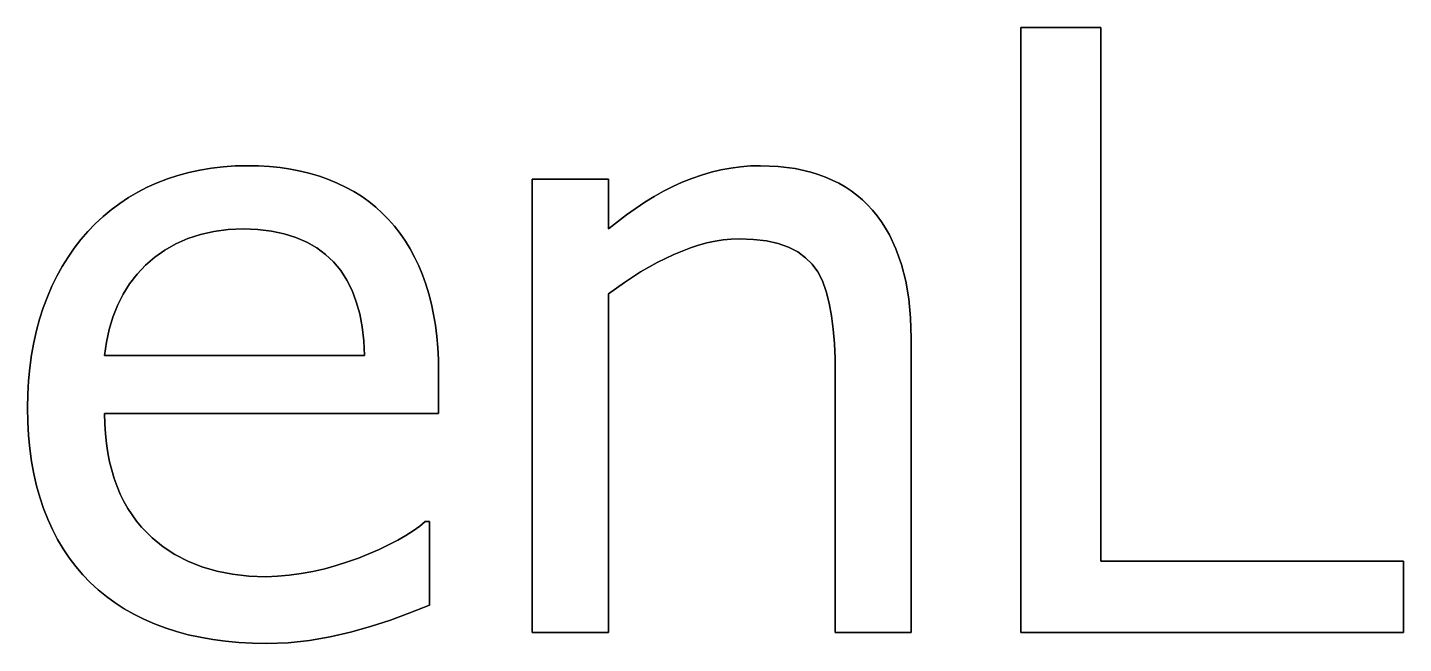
# Model space of a CAD drawing. Extents: x -216 to 0, y 0 to 300.
# Drawn here: x -136.45 to -111.34, y 88.74 to 99.97 of the extents above; entities that cross this region are included whole.
import ezdxf

# ---------------------------------------------------------------- set-up
doc = ezdxf.new("R2010")
doc.units = 0

msp = doc.modelspace()

# ---------------------------------------------------------------- linework, layer by layer
at = {"layer": 'layer0'}
for points in [[(-118.325, 99.971, 0), (-116.864, 99.971, 0)], [(-118.325, 88.943, 0), (-118.325, 99.971, 0)], [(-116.864, 99.971, 0), (-118.325, 99.971, 0)], [(-118.325, 99.971, 0), (-118.325, 88.943, 0)], [(-116.864, 99.971, 0), (-116.864, 90.245, 0)], [(-116.864, 90.245, 0), (-116.864, 99.971, 0)], [(-132.885, 97.432, 0), (-132.667, 97.447, 0)], [(-132.667, 97.447, 0), (-132.885, 97.432, 0)], [(-132.667, 97.447, 0), (-132.443, 97.452, 0)], [(-132.443, 97.452, 0), (-132.667, 97.447, 0)], [(-132.443, 97.452, 0), (-132.237, 97.448, 0)], [(-132.237, 97.448, 0), (-132.443, 97.452, 0)], [(-132.237, 97.448, 0), (-132.037, 97.437, 0)], [(-132.037, 97.437, 0), (-132.237, 97.448, 0)], [(-123.44, 97.433, 0), (-123.259, 97.448, 0)], [(-123.259, 97.448, 0), (-123.44, 97.433, 0)], [(-123.259, 97.448, 0), (-123.077, 97.452, 0)], [(-123.077, 97.452, 0), (-123.259, 97.448, 0)], [(-123.077, 97.452, 0), (-122.751, 97.439, 0)], [(-122.751, 97.439, 0), (-123.077, 97.452, 0)], [(-134.088, 97.141, 0), (-133.901, 97.213, 0)], [(-133.901, 97.213, 0), (-134.088, 97.141, 0)], [(-133.901, 97.213, 0), (-133.709, 97.276, 0)], [(-133.709, 97.276, 0), (-133.901, 97.213, 0)], [(-133.709, 97.276, 0), (-133.511, 97.329, 0)], [(-133.511, 97.329, 0), (-133.709, 97.276, 0)], [(-133.511, 97.329, 0), (-133.308, 97.373, 0)], [(-133.308, 97.373, 0), (-133.511, 97.329, 0)], [(-133.308, 97.373, 0), (-133.099, 97.408, 0)], [(-133.099, 97.408, 0), (-133.308, 97.373, 0)], [(-133.099, 97.408, 0), (-132.885, 97.432, 0)], [(-132.885, 97.432, 0), (-133.099, 97.408, 0)], [(-132.037, 97.437, 0), (-131.843, 97.417, 0)], [(-131.843, 97.417, 0), (-132.037, 97.437, 0)], [(-131.843, 97.417, 0), (-131.655, 97.389, 0)], [(-131.655, 97.389, 0), (-131.843, 97.417, 0)], [(-131.655, 97.389, 0), (-131.472, 97.354, 0)], [(-131.472, 97.354, 0), (-131.655, 97.389, 0)], [(-131.472, 97.354, 0), (-131.295, 97.311, 0)], [(-131.295, 97.311, 0), (-131.472, 97.354, 0)], [(-131.295, 97.311, 0), (-131.124, 97.26, 0)], [(-131.124, 97.26, 0), (-131.295, 97.311, 0)], [(-131.124, 97.26, 0), (-130.959, 97.202, 0)], [(-130.959, 97.202, 0), (-131.124, 97.26, 0)], [(-130.959, 97.202, 0), (-130.801, 97.136, 0)], [(-130.801, 97.136, 0), (-130.959, 97.202, 0)], [(-127.246, 97.209, 0), (-125.849, 97.209, 0)], [(-127.246, 88.943, 0), (-127.246, 97.209, 0)], [(-125.849, 97.209, 0), (-127.246, 97.209, 0)], [(-127.246, 97.209, 0), (-127.246, 88.943, 0)], [(-125.849, 97.209, 0), (-125.849, 96.299, 0)], [(-125.849, 96.299, 0), (-125.849, 97.209, 0)], [(-124.503, 97.15, 0), (-124.328, 97.219, 0)], [(-124.328, 97.219, 0), (-124.503, 97.15, 0)], [(-124.328, 97.219, 0), (-124.153, 97.28, 0)], [(-124.153, 97.28, 0), (-124.328, 97.219, 0)], [(-124.153, 97.28, 0), (-123.976, 97.332, 0)], [(-123.976, 97.332, 0), (-124.153, 97.28, 0)], [(-123.976, 97.332, 0), (-123.799, 97.375, 0)], [(-123.799, 97.375, 0), (-123.976, 97.332, 0)], [(-123.799, 97.375, 0), (-123.62, 97.409, 0)], [(-123.62, 97.409, 0), (-123.799, 97.375, 0)], [(-123.62, 97.409, 0), (-123.44, 97.433, 0)], [(-123.44, 97.433, 0), (-123.62, 97.409, 0)], [(-122.751, 97.439, 0), (-122.445, 97.4, 0)], [(-122.445, 97.4, 0), (-122.751, 97.439, 0)], [(-122.445, 97.4, 0), (-122.158, 97.336, 0)], [(-122.158, 97.336, 0), (-122.445, 97.4, 0)], [(-122.158, 97.336, 0), (-122.023, 97.294, 0)], [(-122.023, 97.294, 0), (-122.158, 97.336, 0)], [(-122.023, 97.294, 0), (-121.892, 97.246, 0)], [(-121.892, 97.246, 0), (-122.023, 97.294, 0)], [(-121.892, 97.246, 0), (-121.766, 97.191, 0)], [(-121.766, 97.191, 0), (-121.892, 97.246, 0)], [(-134.611, 96.872, 0), (-134.442, 96.97, 0)], [(-134.442, 96.97, 0), (-134.611, 96.872, 0)], [(-134.442, 96.97, 0), (-134.268, 97.06, 0)], [(-134.268, 97.06, 0), (-134.442, 96.97, 0)], [(-134.268, 97.06, 0), (-134.088, 97.141, 0)], [(-134.088, 97.141, 0), (-134.268, 97.06, 0)], [(-130.801, 97.136, 0), (-130.648, 97.063, 0)], [(-130.648, 97.063, 0), (-130.801, 97.136, 0)], [(-130.648, 97.063, 0), (-130.501, 96.982, 0)], [(-130.501, 96.982, 0), (-130.648, 97.063, 0)], [(-130.501, 96.982, 0), (-130.361, 96.894, 0)], [(-130.361, 96.894, 0), (-130.501, 96.982, 0)], [(-125.018, 96.89, 0), (-124.847, 96.985, 0)], [(-124.847, 96.985, 0), (-125.018, 96.89, 0)], [(-124.847, 96.985, 0), (-124.676, 97.071, 0)], [(-124.676, 97.071, 0), (-124.847, 96.985, 0)], [(-124.676, 97.071, 0), (-124.503, 97.15, 0)], [(-124.503, 97.15, 0), (-124.676, 97.071, 0)], [(-121.766, 97.191, 0), (-121.646, 97.131, 0)], [(-121.646, 97.131, 0), (-121.766, 97.191, 0)], [(-121.646, 97.131, 0), (-121.53, 97.064, 0)], [(-121.53, 97.064, 0), (-121.646, 97.131, 0)], [(-121.53, 97.064, 0), (-121.42, 96.991, 0)], [(-121.42, 96.991, 0), (-121.53, 97.064, 0)], [(-121.42, 96.991, 0), (-121.315, 96.912, 0)], [(-121.315, 96.912, 0), (-121.42, 96.991, 0)], [(-134.928, 96.649, 0), (-134.772, 96.765, 0)], [(-134.772, 96.765, 0), (-134.928, 96.649, 0)], [(-134.772, 96.765, 0), (-134.611, 96.872, 0)], [(-134.611, 96.872, 0), (-134.772, 96.765, 0)], [(-130.361, 96.894, 0), (-130.227, 96.799, 0)], [(-130.227, 96.799, 0), (-130.361, 96.894, 0)], [(-130.227, 96.799, 0), (-130.099, 96.697, 0)], [(-130.099, 96.697, 0), (-130.227, 96.799, 0)], [(-130.099, 96.697, 0), (-129.978, 96.587, 0)], [(-129.978, 96.587, 0), (-130.099, 96.697, 0)], [(-125.521, 96.558, 0), (-125.187, 96.787, 0)], [(-125.187, 96.787, 0), (-125.521, 96.558, 0)], [(-125.187, 96.787, 0), (-125.018, 96.89, 0)], [(-125.018, 96.89, 0), (-125.187, 96.787, 0)], [(-121.315, 96.912, 0), (-121.215, 96.827, 0)], [(-121.215, 96.827, 0), (-121.315, 96.912, 0)], [(-121.215, 96.827, 0), (-121.12, 96.736, 0)], [(-121.12, 96.736, 0), (-121.215, 96.827, 0)], [(-121.12, 96.736, 0), (-121.03, 96.639, 0)], [(-121.03, 96.639, 0), (-121.12, 96.736, 0)], [(-135.218, 96.394, 0), (-135.076, 96.526, 0)], [(-135.076, 96.526, 0), (-135.218, 96.394, 0)], [(-135.076, 96.526, 0), (-134.928, 96.649, 0)], [(-134.928, 96.649, 0), (-135.076, 96.526, 0)], [(-129.978, 96.587, 0), (-129.863, 96.471, 0)], [(-129.863, 96.471, 0), (-129.978, 96.587, 0)], [(-129.863, 96.471, 0), (-129.755, 96.347, 0)], [(-129.755, 96.347, 0), (-129.863, 96.471, 0)], [(-125.849, 96.299, 0), (-125.521, 96.558, 0)], [(-125.521, 96.558, 0), (-125.849, 96.299, 0)], [(-121.03, 96.639, 0), (-120.946, 96.536, 0)], [(-120.946, 96.536, 0), (-121.03, 96.639, 0)], [(-120.946, 96.536, 0), (-120.866, 96.427, 0)], [(-120.866, 96.427, 0), (-120.946, 96.536, 0)], [(-135.481, 96.106, 0), (-135.353, 96.254, 0)], [(-135.353, 96.254, 0), (-135.481, 96.106, 0)], [(-135.353, 96.254, 0), (-135.218, 96.394, 0)], [(-135.218, 96.394, 0), (-135.353, 96.254, 0)], [(-133.53, 96.123, 0), (-133.298, 96.198, 0)], [(-133.298, 96.198, 0), (-133.53, 96.123, 0)], [(-133.298, 96.198, 0), (-133.052, 96.254, 0)], [(-133.052, 96.254, 0), (-133.298, 96.198, 0)], [(-133.052, 96.254, 0), (-132.792, 96.287, 0)], [(-132.792, 96.287, 0), (-133.052, 96.254, 0)], [(-132.792, 96.287, 0), (-132.517, 96.299, 0)], [(-132.517, 96.299, 0), (-132.792, 96.287, 0)], [(-132.517, 96.299, 0), (-132.25, 96.289, 0)], [(-132.25, 96.289, 0), (-132.517, 96.299, 0)], [(-132.25, 96.289, 0), (-132, 96.26, 0)], [(-132, 96.26, 0), (-132.25, 96.289, 0)], [(-132, 96.26, 0), (-131.768, 96.212, 0)], [(-131.768, 96.212, 0), (-132, 96.26, 0)], [(-131.768, 96.212, 0), (-131.554, 96.145, 0)], [(-131.554, 96.145, 0), (-131.768, 96.212, 0)], [(-129.755, 96.347, 0), (-129.653, 96.217, 0)], [(-129.653, 96.217, 0), (-129.755, 96.347, 0)], [(-129.653, 96.217, 0), (-129.558, 96.079, 0)], [(-129.558, 96.079, 0), (-129.653, 96.217, 0)], [(-120.866, 96.427, 0), (-120.792, 96.313, 0)], [(-120.792, 96.313, 0), (-120.866, 96.427, 0)], [(-120.792, 96.313, 0), (-120.724, 96.192, 0)], [(-120.724, 96.192, 0), (-120.792, 96.313, 0)], [(-120.724, 96.192, 0), (-120.603, 95.934, 0)], [(-120.603, 95.934, 0), (-120.724, 96.192, 0)], [(-135.715, 95.787, 0), (-135.602, 95.951, 0)], [(-135.602, 95.951, 0), (-135.715, 95.787, 0)], [(-135.602, 95.951, 0), (-135.481, 96.106, 0)], [(-135.481, 96.106, 0), (-135.602, 95.951, 0)], [(-133.947, 95.915, 0), (-133.746, 96.028, 0)], [(-133.746, 96.028, 0), (-133.947, 95.915, 0)], [(-133.746, 96.028, 0), (-133.53, 96.123, 0)], [(-133.53, 96.123, 0), (-133.746, 96.028, 0)], [(-131.554, 96.145, 0), (-131.356, 96.06, 0)], [(-131.356, 96.06, 0), (-131.554, 96.145, 0)], [(-131.356, 96.06, 0), (-131.176, 95.957, 0)], [(-131.176, 95.957, 0), (-131.356, 96.06, 0)], [(-131.176, 95.957, 0), (-131.013, 95.836, 0)], [(-131.013, 95.836, 0), (-131.176, 95.957, 0)], [(-129.558, 96.079, 0), (-129.469, 95.935, 0)], [(-129.469, 95.935, 0), (-129.558, 96.079, 0)], [(-124.356, 95.954, 0), (-124.659, 95.835, 0)], [(-124.659, 95.835, 0), (-124.356, 95.954, 0)], [(-124.205, 96.003, 0), (-124.356, 95.954, 0)], [(-124.356, 95.954, 0), (-124.205, 96.003, 0)], [(-124.055, 96.044, 0), (-124.205, 96.003, 0)], [(-124.205, 96.003, 0), (-124.055, 96.044, 0)], [(-123.906, 96.076, 0), (-124.055, 96.044, 0)], [(-124.055, 96.044, 0), (-123.906, 96.076, 0)], [(-123.758, 96.1, 0), (-123.906, 96.076, 0)], [(-123.906, 96.076, 0), (-123.758, 96.1, 0)], [(-123.612, 96.114, 0), (-123.758, 96.1, 0)], [(-123.758, 96.1, 0), (-123.612, 96.114, 0)], [(-123.468, 96.119, 0), (-123.612, 96.114, 0)], [(-123.612, 96.114, 0), (-123.468, 96.119, 0)], [(-123.204, 96.109, 0), (-123.468, 96.119, 0)], [(-123.468, 96.119, 0), (-123.204, 96.109, 0)], [(-122.965, 96.08, 0), (-123.204, 96.109, 0)], [(-123.204, 96.109, 0), (-122.965, 96.08, 0)], [(-122.751, 96.031, 0), (-122.965, 96.08, 0)], [(-122.965, 96.08, 0), (-122.751, 96.031, 0)], [(-122.562, 95.964, 0), (-122.751, 96.031, 0)], [(-122.751, 96.031, 0), (-122.562, 95.964, 0)], [(-122.396, 95.879, 0), (-122.562, 95.964, 0)], [(-122.562, 95.964, 0), (-122.396, 95.879, 0)], [(-135.821, 95.617, 0), (-135.715, 95.787, 0)], [(-135.715, 95.787, 0), (-135.821, 95.617, 0)], [(-134.301, 95.637, 0), (-134.132, 95.784, 0)], [(-134.132, 95.784, 0), (-134.301, 95.637, 0)], [(-134.132, 95.784, 0), (-133.947, 95.915, 0)], [(-133.947, 95.915, 0), (-134.132, 95.784, 0)], [(-131.013, 95.836, 0), (-130.867, 95.697, 0)], [(-130.867, 95.697, 0), (-131.013, 95.836, 0)], [(-130.867, 95.697, 0), (-130.738, 95.541, 0)], [(-130.738, 95.541, 0), (-130.867, 95.697, 0)], [(-129.469, 95.935, 0), (-129.388, 95.784, 0)], [(-129.388, 95.784, 0), (-129.469, 95.935, 0)], [(-129.388, 95.784, 0), (-129.313, 95.627, 0)], [(-129.313, 95.627, 0), (-129.388, 95.784, 0)], [(-124.962, 95.687, 0), (-125.263, 95.516, 0)], [(-125.263, 95.516, 0), (-124.962, 95.687, 0)], [(-124.659, 95.835, 0), (-124.962, 95.687, 0)], [(-124.962, 95.687, 0), (-124.659, 95.835, 0)], [(-122.252, 95.775, 0), (-122.396, 95.879, 0)], [(-122.396, 95.879, 0), (-122.252, 95.775, 0)], [(-122.13, 95.654, 0), (-122.252, 95.775, 0)], [(-122.252, 95.775, 0), (-122.13, 95.654, 0)], [(-120.603, 95.934, 0), (-120.503, 95.653, 0)], [(-120.503, 95.653, 0), (-120.603, 95.934, 0)], [(-136.01, 95.254, 0), (-135.919, 95.439, 0)], [(-135.919, 95.439, 0), (-136.01, 95.254, 0)], [(-135.919, 95.439, 0), (-135.821, 95.617, 0)], [(-135.821, 95.617, 0), (-135.919, 95.439, 0)], [(-134.591, 95.298, 0), (-134.455, 95.475, 0)], [(-134.455, 95.475, 0), (-134.591, 95.298, 0)], [(-134.455, 95.475, 0), (-134.301, 95.637, 0)], [(-134.301, 95.637, 0), (-134.455, 95.475, 0)], [(-130.738, 95.541, 0), (-130.626, 95.368, 0)], [(-130.626, 95.368, 0), (-130.738, 95.541, 0)], [(-129.313, 95.627, 0), (-129.245, 95.462, 0)], [(-129.245, 95.462, 0), (-129.313, 95.627, 0)], [(-129.245, 95.462, 0), (-129.183, 95.291, 0)], [(-129.183, 95.291, 0), (-129.245, 95.462, 0)], [(-125.263, 95.516, 0), (-125.56, 95.324, 0)], [(-125.56, 95.324, 0), (-125.263, 95.516, 0)], [(-122.029, 95.516, 0), (-122.13, 95.654, 0)], [(-122.13, 95.654, 0), (-122.029, 95.516, 0)], [(-121.945, 95.351, 0), (-122.029, 95.516, 0)], [(-122.029, 95.516, 0), (-121.945, 95.351, 0)], [(-120.503, 95.653, 0), (-120.426, 95.35, 0)], [(-120.426, 95.35, 0), (-120.503, 95.653, 0)], [(-136.092, 95.062, 0), (-136.01, 95.254, 0)], [(-136.01, 95.254, 0), (-136.092, 95.062, 0)], [(-134.711, 95.108, 0), (-134.591, 95.298, 0)], [(-134.591, 95.298, 0), (-134.711, 95.108, 0)], [(-130.626, 95.368, 0), (-130.531, 95.179, 0)], [(-130.531, 95.179, 0), (-130.626, 95.368, 0)], [(-129.183, 95.291, 0), (-129.129, 95.114, 0)], [(-129.129, 95.114, 0), (-129.183, 95.291, 0)], [(-125.56, 95.324, 0), (-125.849, 95.114, 0)], [(-125.849, 95.114, 0), (-125.56, 95.324, 0)], [(-121.876, 95.161, 0), (-121.945, 95.351, 0)], [(-121.945, 95.351, 0), (-121.876, 95.161, 0)], [(-120.426, 95.35, 0), (-120.37, 95.025, 0)], [(-120.37, 95.025, 0), (-120.426, 95.35, 0)], [(-136.166, 94.863, 0), (-136.092, 95.062, 0)], [(-136.092, 95.062, 0), (-136.166, 94.863, 0)], [(-134.813, 94.906, 0), (-134.711, 95.108, 0)], [(-134.711, 95.108, 0), (-134.813, 94.906, 0)], [(-130.531, 95.179, 0), (-130.453, 94.973, 0)], [(-130.453, 94.973, 0), (-130.531, 95.179, 0)], [(-130.453, 94.973, 0), (-130.391, 94.751, 0)], [(-130.391, 94.751, 0), (-130.453, 94.973, 0)], [(-129.129, 95.114, 0), (-129.082, 94.93, 0)], [(-129.082, 94.93, 0), (-129.129, 95.114, 0)], [(-125.849, 95.114, 0), (-125.849, 88.943, 0)], [(-125.849, 88.943, 0), (-125.849, 95.114, 0)], [(-121.821, 94.948, 0), (-121.876, 95.161, 0)], [(-121.876, 95.161, 0), (-121.821, 94.948, 0)], [(-121.779, 94.717, 0), (-121.821, 94.948, 0)], [(-121.821, 94.948, 0), (-121.779, 94.717, 0)], [(-120.37, 95.025, 0), (-120.336, 94.678, 0)], [(-120.336, 94.678, 0), (-120.37, 95.025, 0)], [(-136.233, 94.657, 0), (-136.166, 94.863, 0)], [(-136.166, 94.863, 0), (-136.233, 94.657, 0)], [(-134.966, 94.468, 0), (-134.898, 94.692, 0)], [(-134.898, 94.692, 0), (-134.966, 94.468, 0)], [(-134.898, 94.692, 0), (-134.813, 94.906, 0)], [(-134.813, 94.906, 0), (-134.898, 94.692, 0)], [(-130.391, 94.751, 0), (-130.346, 94.513, 0)], [(-130.346, 94.513, 0), (-130.391, 94.751, 0)], [(-129.082, 94.93, 0), (-129.042, 94.74, 0)], [(-129.042, 94.74, 0), (-129.082, 94.93, 0)], [(-129.042, 94.74, 0), (-129.009, 94.544, 0)], [(-129.009, 94.544, 0), (-129.042, 94.74, 0)], [(-121.748, 94.469, 0), (-121.779, 94.717, 0)], [(-121.779, 94.717, 0), (-121.748, 94.469, 0)], [(-136.34, 94.226, 0), (-136.29, 94.445, 0)], [(-136.29, 94.445, 0), (-136.34, 94.226, 0)], [(-136.29, 94.445, 0), (-136.233, 94.657, 0)], [(-136.233, 94.657, 0), (-136.29, 94.445, 0)], [(-135.015, 94.234, 0), (-134.966, 94.468, 0)], [(-134.966, 94.468, 0), (-135.015, 94.234, 0)], [(-130.346, 94.513, 0), (-130.317, 94.26, 0)], [(-130.317, 94.26, 0), (-130.346, 94.513, 0)], [(-129.009, 94.544, 0), (-128.984, 94.341, 0)], [(-128.984, 94.341, 0), (-129.009, 94.544, 0)], [(-121.727, 94.209, 0), (-121.748, 94.469, 0)], [(-121.748, 94.469, 0), (-121.727, 94.209, 0)], [(-120.336, 94.678, 0), (-120.325, 94.309, 0)], [(-120.325, 94.309, 0), (-120.336, 94.678, 0)], [(-136.38, 94.001, 0), (-136.34, 94.226, 0)], [(-136.34, 94.226, 0), (-136.38, 94.001, 0)], [(-135.046, 93.992, 0), (-135.015, 94.234, 0)], [(-135.015, 94.234, 0), (-135.046, 93.992, 0)], [(-130.317, 94.26, 0), (-130.305, 93.992, 0)], [(-130.305, 93.992, 0), (-130.317, 94.26, 0)], [(-128.984, 94.341, 0), (-128.965, 94.132, 0)], [(-128.965, 94.132, 0), (-128.984, 94.341, 0)], [(-121.715, 93.939, 0), (-121.727, 94.209, 0)], [(-121.727, 94.209, 0), (-121.715, 93.939, 0)], [(-120.325, 94.309, 0), (-120.325, 88.943, 0)], [(-120.325, 88.943, 0), (-120.325, 94.309, 0)], [(-136.412, 93.769, 0), (-136.38, 94.001, 0)], [(-136.38, 94.001, 0), (-136.412, 93.769, 0)], [(-130.305, 93.992, 0), (-135.046, 93.992, 0)], [(-135.046, 93.992, 0), (-130.305, 93.992, 0)], [(-128.965, 94.132, 0), (-128.954, 93.917, 0)], [(-128.954, 93.917, 0), (-128.965, 94.132, 0)], [(-121.711, 93.664, 0), (-121.715, 93.939, 0)], [(-121.715, 93.939, 0), (-121.711, 93.664, 0)], [(-136.435, 93.532, 0), (-136.412, 93.769, 0)], [(-136.412, 93.769, 0), (-136.435, 93.532, 0)], [(-128.954, 93.917, 0), (-128.95, 93.695, 0)], [(-128.95, 93.695, 0), (-128.954, 93.917, 0)], [(-128.95, 93.695, 0), (-128.95, 92.933, 0)], [(-128.95, 92.933, 0), (-128.95, 93.695, 0)], [(-136.449, 93.288, 0), (-136.435, 93.532, 0)], [(-136.435, 93.532, 0), (-136.449, 93.288, 0)], [(-121.711, 88.943, 0), (-121.711, 93.664, 0)], [(-121.711, 93.664, 0), (-121.711, 88.943, 0)], [(-136.454, 93.039, 0), (-136.449, 93.288, 0)], [(-136.449, 93.288, 0), (-136.454, 93.039, 0)], [(-136.449, 92.784, 0), (-136.454, 93.039, 0)], [(-136.454, 93.039, 0), (-136.449, 92.784, 0)], [(-128.95, 92.933, 0), (-135.046, 92.933, 0)], [(-135.046, 92.933, 0), (-135.043, 92.746, 0)], [(-135.043, 92.746, 0), (-135.046, 92.933, 0)], [(-135.046, 92.933, 0), (-128.95, 92.933, 0)], [(-136.435, 92.536, 0), (-136.449, 92.784, 0)], [(-136.449, 92.784, 0), (-136.435, 92.536, 0)], [(-135.043, 92.746, 0), (-135.032, 92.564, 0)], [(-135.032, 92.564, 0), (-135.043, 92.746, 0)], [(-136.412, 92.295, 0), (-136.435, 92.536, 0)], [(-136.435, 92.536, 0), (-136.412, 92.295, 0)], [(-135.032, 92.564, 0), (-135.013, 92.389, 0)], [(-135.013, 92.389, 0), (-135.032, 92.564, 0)], [(-136.38, 92.062, 0), (-136.412, 92.295, 0)], [(-136.412, 92.295, 0), (-136.38, 92.062, 0)], [(-135.013, 92.389, 0), (-134.988, 92.219, 0)], [(-134.988, 92.219, 0), (-135.013, 92.389, 0)], [(-134.988, 92.219, 0), (-134.956, 92.056, 0)], [(-134.956, 92.056, 0), (-134.988, 92.219, 0)], [(-136.338, 91.835, 0), (-136.38, 92.062, 0)], [(-136.38, 92.062, 0), (-136.338, 91.835, 0)], [(-134.956, 92.056, 0), (-134.917, 91.899, 0)], [(-134.917, 91.899, 0), (-134.956, 92.056, 0)], [(-136.288, 91.617, 0), (-136.338, 91.835, 0)], [(-136.338, 91.835, 0), (-136.288, 91.617, 0)], [(-134.917, 91.899, 0), (-134.871, 91.747, 0)], [(-134.871, 91.747, 0), (-134.917, 91.899, 0)], [(-134.871, 91.747, 0), (-134.819, 91.603, 0)], [(-134.819, 91.603, 0), (-134.871, 91.747, 0)], [(-136.229, 91.406, 0), (-136.288, 91.617, 0)], [(-136.288, 91.617, 0), (-136.229, 91.406, 0)], [(-134.819, 91.603, 0), (-134.76, 91.464, 0)], [(-134.76, 91.464, 0), (-134.819, 91.603, 0)], [(-134.76, 91.464, 0), (-134.695, 91.331, 0)], [(-134.695, 91.331, 0), (-134.76, 91.464, 0)], [(-136.161, 91.202, 0), (-136.229, 91.406, 0)], [(-136.229, 91.406, 0), (-136.161, 91.202, 0)], [(-136.084, 91.007, 0), (-136.161, 91.202, 0)], [(-136.161, 91.202, 0), (-136.084, 91.007, 0)], [(-134.695, 91.331, 0), (-134.624, 91.205, 0)], [(-134.624, 91.205, 0), (-134.695, 91.331, 0)], [(-134.624, 91.205, 0), (-134.546, 91.085, 0)], [(-134.546, 91.085, 0), (-134.624, 91.205, 0)], [(-135.999, 90.819, 0), (-136.084, 91.007, 0)], [(-136.084, 91.007, 0), (-135.999, 90.819, 0)], [(-134.546, 91.085, 0), (-134.463, 90.971, 0)], [(-134.463, 90.971, 0), (-134.546, 91.085, 0)], [(-134.463, 90.971, 0), (-134.374, 90.864, 0)], [(-134.374, 90.864, 0), (-134.463, 90.971, 0)], [(-129.294, 90.882, 0), (-129.194, 90.965, 0)], [(-129.194, 90.965, 0), (-129.294, 90.882, 0)], [(-129.194, 90.965, 0), (-129.12, 90.965, 0)], [(-129.12, 90.965, 0), (-129.194, 90.965, 0)], [(-129.12, 90.965, 0), (-129.12, 89.441, 0)], [(-129.12, 89.441, 0), (-129.12, 90.965, 0)], [(-135.905, 90.638, 0), (-135.999, 90.819, 0)], [(-135.999, 90.819, 0), (-135.905, 90.638, 0)], [(-134.374, 90.864, 0), (-134.279, 90.763, 0)], [(-134.279, 90.763, 0), (-134.374, 90.864, 0)], [(-134.279, 90.763, 0), (-134.178, 90.669, 0)], [(-134.178, 90.669, 0), (-134.279, 90.763, 0)], [(-134.178, 90.669, 0), (-133.981, 90.504, 0)], [(-133.981, 90.504, 0), (-134.178, 90.669, 0)], [(-129.696, 90.625, 0), (-129.547, 90.711, 0)], [(-129.547, 90.711, 0), (-129.696, 90.625, 0)], [(-129.547, 90.711, 0), (-129.413, 90.797, 0)], [(-129.413, 90.797, 0), (-129.547, 90.711, 0)], [(-129.413, 90.797, 0), (-129.294, 90.882, 0)], [(-129.294, 90.882, 0), (-129.413, 90.797, 0)], [(-135.803, 90.466, 0), (-135.905, 90.638, 0)], [(-135.905, 90.638, 0), (-135.803, 90.466, 0)], [(-135.692, 90.301, 0), (-135.803, 90.466, 0)], [(-135.803, 90.466, 0), (-135.692, 90.301, 0)], [(-133.981, 90.504, 0), (-133.764, 90.361, 0)], [(-133.764, 90.361, 0), (-133.981, 90.504, 0)], [(-130.411, 90.299, 0), (-130.033, 90.456, 0)], [(-130.033, 90.456, 0), (-130.411, 90.299, 0)], [(-130.033, 90.456, 0), (-129.696, 90.625, 0)], [(-129.696, 90.625, 0), (-130.033, 90.456, 0)], [(-135.573, 90.144, 0), (-135.692, 90.301, 0)], [(-135.692, 90.301, 0), (-135.573, 90.144, 0)], [(-133.764, 90.361, 0), (-133.527, 90.24, 0)], [(-133.527, 90.24, 0), (-133.764, 90.361, 0)], [(-133.527, 90.24, 0), (-133.272, 90.139, 0)], [(-133.272, 90.139, 0), (-133.527, 90.24, 0)], [(-131.03, 90.105, 0), (-130.819, 90.163, 0)], [(-130.819, 90.163, 0), (-131.03, 90.105, 0)], [(-130.819, 90.163, 0), (-130.612, 90.228, 0)], [(-130.612, 90.228, 0), (-130.819, 90.163, 0)], [(-130.612, 90.228, 0), (-130.411, 90.299, 0)], [(-130.411, 90.299, 0), (-130.612, 90.228, 0)], [(-116.864, 90.245, 0), (-111.34, 90.245, 0)], [(-111.34, 90.245, 0), (-116.864, 90.245, 0)], [(-111.34, 90.245, 0), (-111.34, 88.943, 0)], [(-111.34, 88.943, 0), (-111.34, 90.245, 0)], [(-135.445, 89.996, 0), (-135.573, 90.144, 0)], [(-135.573, 90.144, 0), (-135.445, 89.996, 0)], [(-135.31, 89.855, 0), (-135.445, 89.996, 0)], [(-135.445, 89.996, 0), (-135.31, 89.855, 0)], [(-133.272, 90.139, 0), (-133.001, 90.061, 0)], [(-133.001, 90.061, 0), (-133.272, 90.139, 0)], [(-133.001, 90.061, 0), (-132.715, 90.005, 0)], [(-132.715, 90.005, 0), (-133.001, 90.061, 0)], [(-132.715, 90.005, 0), (-132.416, 89.971, 0)], [(-132.416, 89.971, 0), (-132.715, 90.005, 0)], [(-132.416, 89.971, 0), (-132.104, 89.959, 0)], [(-132.104, 89.959, 0), (-132.416, 89.971, 0)], [(-132.104, 89.959, 0), (-131.892, 89.966, 0)], [(-131.892, 89.966, 0), (-132.104, 89.959, 0)], [(-131.892, 89.966, 0), (-131.677, 89.985, 0)], [(-131.677, 89.985, 0), (-131.892, 89.966, 0)], [(-131.677, 89.985, 0), (-131.461, 90.015, 0)], [(-131.461, 90.015, 0), (-131.677, 89.985, 0)], [(-131.461, 90.015, 0), (-131.245, 90.056, 0)], [(-131.245, 90.056, 0), (-131.461, 90.015, 0)], [(-131.245, 90.056, 0), (-131.03, 90.105, 0)], [(-131.03, 90.105, 0), (-131.245, 90.056, 0)], [(-135.166, 89.722, 0), (-135.31, 89.855, 0)], [(-135.31, 89.855, 0), (-135.166, 89.722, 0)], [(-135.014, 89.598, 0), (-135.166, 89.722, 0)], [(-135.166, 89.722, 0), (-135.014, 89.598, 0)], [(-134.855, 89.482, 0), (-135.014, 89.598, 0)], [(-135.014, 89.598, 0), (-134.855, 89.482, 0)], [(-134.687, 89.374, 0), (-134.855, 89.482, 0)], [(-134.855, 89.482, 0), (-134.687, 89.374, 0)], [(-129.12, 89.441, 0), (-129.474, 89.298, 0)], [(-129.474, 89.298, 0), (-129.12, 89.441, 0)], [(-134.512, 89.274, 0), (-134.687, 89.374, 0)], [(-134.687, 89.374, 0), (-134.512, 89.274, 0)], [(-134.329, 89.183, 0), (-134.512, 89.274, 0)], [(-134.512, 89.274, 0), (-134.329, 89.183, 0)], [(-134.138, 89.1, 0), (-134.329, 89.183, 0)], [(-134.329, 89.183, 0), (-134.138, 89.1, 0)], [(-129.831, 89.167, 0), (-130.193, 89.048, 0)], [(-130.193, 89.048, 0), (-129.831, 89.167, 0)], [(-129.474, 89.298, 0), (-129.831, 89.167, 0)], [(-129.831, 89.167, 0), (-129.474, 89.298, 0)], [(-133.94, 89.025, 0), (-134.138, 89.1, 0)], [(-134.138, 89.1, 0), (-133.94, 89.025, 0)], [(-133.735, 88.959, 0), (-133.94, 89.025, 0)], [(-133.94, 89.025, 0), (-133.735, 88.959, 0)], [(-133.522, 88.902, 0), (-133.735, 88.959, 0)], [(-133.735, 88.959, 0), (-133.522, 88.902, 0)], [(-130.559, 88.945, 0), (-130.931, 88.86, 0)], [(-130.931, 88.86, 0), (-130.559, 88.945, 0)], [(-130.193, 89.048, 0), (-130.559, 88.945, 0)], [(-130.559, 88.945, 0), (-130.193, 89.048, 0)], [(-125.849, 88.943, 0), (-127.246, 88.943, 0)], [(-127.246, 88.943, 0), (-125.849, 88.943, 0)], [(-120.325, 88.943, 0), (-121.711, 88.943, 0)], [(-121.711, 88.943, 0), (-120.325, 88.943, 0)], [(-111.34, 88.943, 0), (-118.325, 88.943, 0)], [(-118.325, 88.943, 0), (-111.34, 88.943, 0)], [(-133.301, 88.854, 0), (-133.522, 88.902, 0)], [(-133.522, 88.902, 0), (-133.301, 88.854, 0)], [(-133.074, 88.814, 0), (-133.301, 88.854, 0)], [(-133.301, 88.854, 0), (-133.074, 88.814, 0)], [(-132.839, 88.783, 0), (-133.074, 88.814, 0)], [(-133.074, 88.814, 0), (-132.839, 88.783, 0)], [(-132.598, 88.76, 0), (-132.839, 88.783, 0)], [(-132.839, 88.783, 0), (-132.598, 88.76, 0)], [(-132.349, 88.747, 0), (-132.598, 88.76, 0)], [(-132.598, 88.76, 0), (-132.349, 88.747, 0)], [(-132.094, 88.742, 0), (-132.349, 88.747, 0)], [(-132.349, 88.747, 0), (-132.094, 88.742, 0)], [(-131.697, 88.756, 0), (-132.094, 88.742, 0)], [(-132.094, 88.742, 0), (-131.697, 88.756, 0)], [(-131.31, 88.796, 0), (-131.697, 88.756, 0)], [(-131.697, 88.756, 0), (-131.31, 88.796, 0)], [(-130.931, 88.86, 0), (-131.31, 88.796, 0)], [(-131.31, 88.796, 0), (-130.931, 88.86, 0)]]:
    msp.add_polyline3d(points, dxfattribs=at)

doc.saveas('drawing.dxf')
